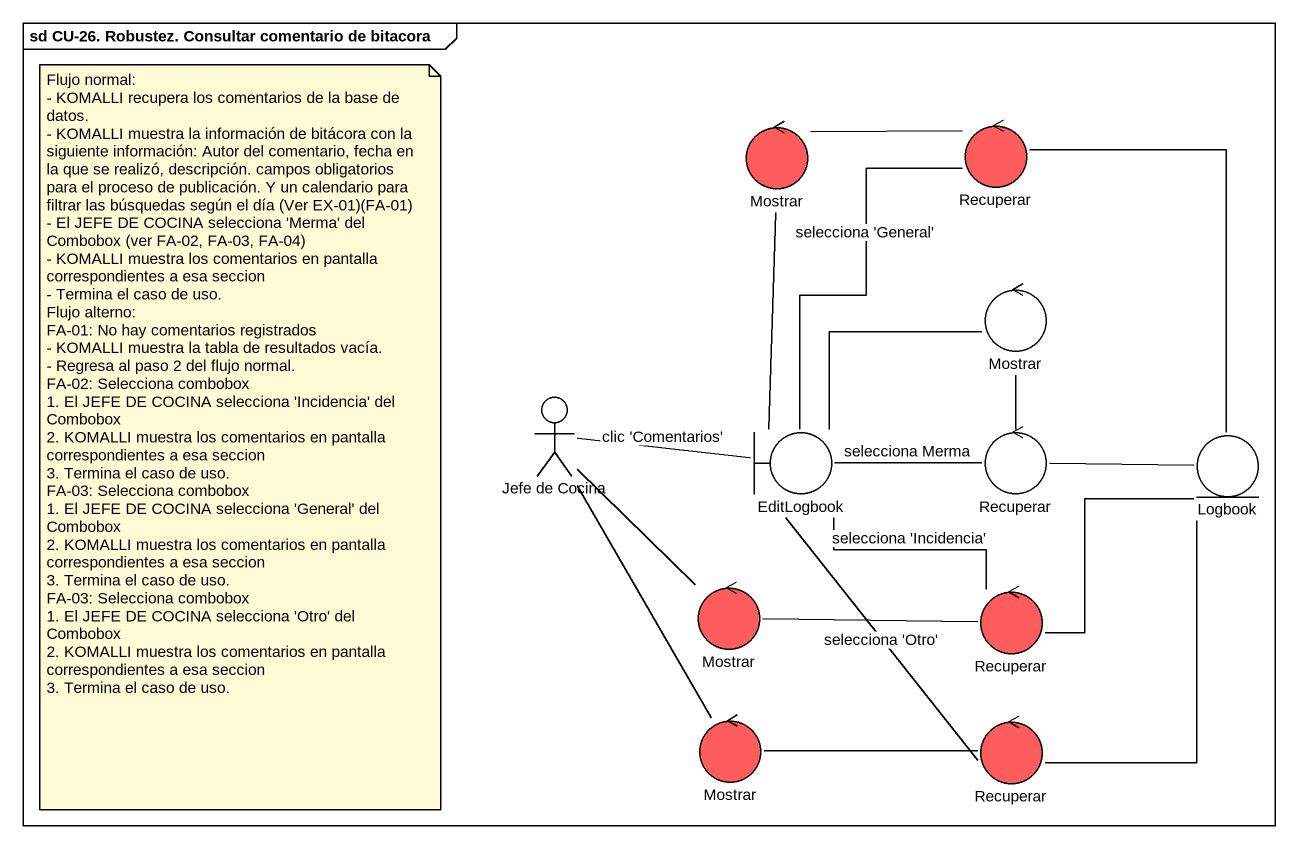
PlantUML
@startuml
mainframe sd CU-26. Robustez. Consultar comentario de bitacora
control Mostrar #FF5D5D
control Recuperar #FF5D5D
control "Mostrar" as Mostrar_2
actor "Jefe de Cocina" as Jefe_de_Cocina
boundary EditLogbook
control "Recuperar" as Recuperar_2
entity Logbook
control "Mostrar" as Mostrar_3 #FF5D5D
control "Recuperar" as Recuperar_3 #FF5D5D
control "Mostrar" as Mostrar_4 #FF5D5D
control "Recuperar" as Recuperar_4 #FF5D5D
Mostrar -right- Recuperar
Mostrar -- EditLogbook
Recuperar -- Logbook
Mostrar_2 -- EditLogbook
Mostrar_2 -- Recuperar_2
Jefe_de_Cocina -right- EditLogbook : clic 'Comentarios'
Jefe_de_Cocina -- Mostrar_3
EditLogbook -up- Recuperar : selecciona 'General'
EditLogbook -right- Recuperar_2 : selecciona Merma
EditLogbook -- Recuperar_3 : selecciona 'Incidencia'
EditLogbook -- Recuperar_4 : selecciona 'Otro'
Recuperar_2 -right- Logbook
Mostrar_3 -right- Recuperar_3
Recuperar_3 -up- Logbook
Mostrar_4 -up- Jefe_de_Cocina
Mostrar_4 -right- Recuperar_4
Recuperar_4 -up- Logbook
note as N1
  Flujo normal:
  - KOMALLI recupera los comentarios de la base de datos.
  - KOMALLI muestra la información de bitácora con la siguiente información: Autor del comentario, fecha en la que se realizó, descripción. campos obligatorios para el proceso de publicación. Y un calendario para filtrar las búsquedas según el día (Ver EX-01)(FA-01)
  - El JEFE DE COCINA selecciona 'Merma' del Combobox (ver FA-02, FA-03, FA-04)
  - KOMALLI muestra los comentarios en pantalla correspondientes a esa seccion
  - Termina el caso de uso.
  Flujo alterno:
  FA-01: No hay comentarios registrados
  - KOMALLI muestra la tabla de resultados vacía.
  - Regresa al paso 2 del flujo normal.
  FA-02: Selecciona combobox
  1. El JEFE DE COCINA selecciona 'Incidencia' del Combobox
  2. KOMALLI muestra los comentarios en pantalla correspondientes a esa seccion
  3. Termina el caso de uso.
  FA-03: Selecciona combobox
  1. El JEFE DE COCINA selecciona 'General' del Combobox
  2. KOMALLI muestra los comentarios en pantalla correspondientes a esa seccion
  3. Termina el caso de uso.
  FA-03: Selecciona combobox
  1. El JEFE DE COCINA selecciona 'Otro' del Combobox
  2. KOMALLI muestra los comentarios en pantalla correspondientes a esa seccion
  3. Termina el caso de uso.
end note
@enduml
